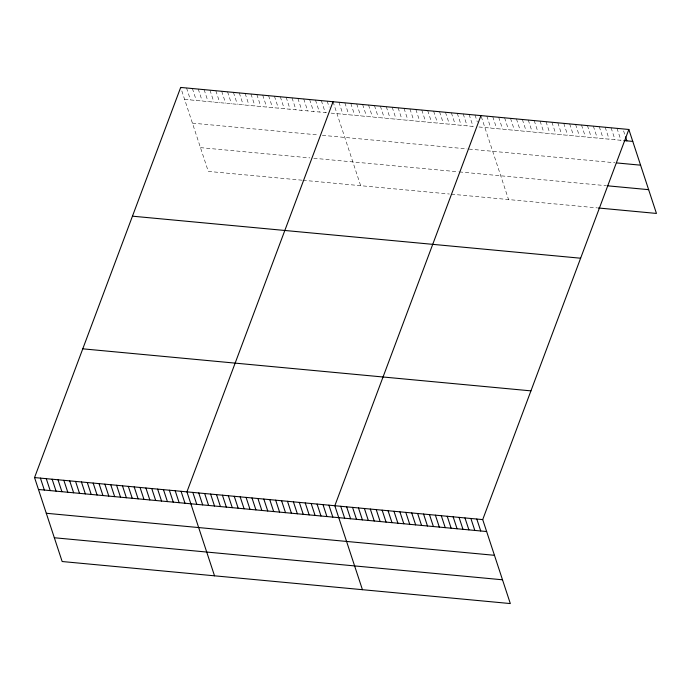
<?xml version="1.0" encoding="UTF-8"?>
<svg xmlns="http://www.w3.org/2000/svg" width="691" height="691" viewBox="0 0 691 691"><rect width="100%" height="100%" fill="white"/><g stroke="black" fill="none" stroke-linecap="round" stroke-linejoin="round"><path stroke-width="0.52" stroke-dasharray="3.46 2.59" d="M184.601 99.374L327.214 112.745M331.119 113.117L475.011 126.608M478.958 126.98L622.911 140.48M192.418 123.145L318.421 134.961M322.326 135.324L467.056 148.902M469.025 149.083L614.947 162.774M200.468 147.632L309.87 157.894M313.774 158.256L458.34 171.817M459.334 171.912L606.24 185.689M302.053 180.196L208.285 171.403L180.679 87.437M303.029 180.282L449.4 194.016M451.37 194.197L597.292 207.887M623.584 130.91L625.217 135.885M617.011 128.371L620.941 140.299M611.094 127.809L615.025 139.746M605.186 127.256L609.108 139.185M599.27 126.703L603.191 138.632M593.353 126.151L597.274 138.079M587.436 125.589L591.358 137.526M581.52 125.036L585.441 136.965M575.603 124.484L579.524 136.412M569.686 123.931L573.608 135.859M563.77 123.369L567.691 135.306M557.853 122.817L561.783 134.745M551.936 122.264L555.866 134.192M546.028 121.711L549.95 133.639M540.112 121.15L544.033 133.087M534.195 120.597L538.116 132.534M528.278 120.044L532.2 131.972M522.361 119.491L526.283 131.42M516.445 118.93L520.366 130.867M510.528 118.377L514.45 130.314M504.611 117.824L508.533 129.753M498.695 117.271L502.625 129.2M492.787 116.71L496.708 128.647M486.87 116.157L490.791 128.094M481.282 116.598L508.559 199.561M475.037 115.051L477.326 122.013M469.12 114.499L473.041 126.427M463.203 113.937L467.125 125.874M457.287 113.384L461.208 125.313M451.37 112.832L455.291 124.76M445.453 112.279L449.383 124.207M439.536 111.717L443.467 123.654M433.628 111.165L437.55 123.093M427.712 110.612L431.633 122.54M421.795 110.059L425.716 121.987M415.878 109.498L419.8 121.435M409.962 108.945L413.883 120.873M404.045 108.392L407.966 120.32M398.128 107.839L402.05 119.768M392.212 107.278L396.133 119.215M386.295 106.725L390.225 118.662M380.378 106.172L384.308 118.101M374.47 105.619L378.392 117.548M368.553 105.058L372.475 116.995M362.637 104.505L366.558 116.442M356.72 103.952L360.642 115.881M350.803 103.4L354.725 115.328M344.887 102.838L348.808 114.775M338.97 102.285L342.891 114.222M333.053 101.732L360.659 185.689M327.197 101.18L329.158 107.148M321.332 100.636L325.254 112.564M315.476 100.083L319.397 112.011M309.611 99.53L313.533 111.467M303.755 98.986L307.676 110.914M297.89 98.433L301.812 110.37M292.034 97.88L295.955 109.817M286.169 97.336L290.09 109.264M280.313 96.783L284.234 108.72M274.448 96.239L278.369 108.167M268.592 95.686L272.513 107.615M262.727 95.133L266.648 107.07M256.871 94.589L260.792 106.518M251.006 94.036L254.927 105.965M245.15 93.484L249.071 105.421M239.285 92.939L243.206 104.868M233.428 92.387L237.35 104.315M227.564 91.834L231.485 103.771M221.707 91.29L225.629 103.218M215.842 90.737L219.764 102.674M209.986 90.193L213.908 102.121M204.121 89.64L208.043 101.568M198.265 89.087L202.187 101.024M192.4 88.543L196.322 100.471M186.544 87.99L190.466 99.919"/><path stroke-width="1.04" d="M628.845 129.476L482.715 519.597L510.321 603.563L62.155 561.524L34.55 477.567L180.679 87.437L628.845 129.476L656.45 213.433L598.276 207.982M333.053 101.732L186.924 491.854L214.53 575.819M480.953 115.604L334.824 505.726L362.43 589.691M623.895 140.575L632.766 141.405M616.916 162.955L640.583 165.175M607.225 185.784L648.633 189.662M132.456 216.179L580.621 258.218M82.773 348.825L530.938 390.864M34.55 477.567L482.715 519.597M38.471 489.496L486.637 531.534M46.288 513.266L494.454 555.305M54.339 537.753L502.504 579.792M625.545 136.878L626.849 140.852M476.799 519.045L480.72 530.982M470.882 518.492L474.812 530.42M464.965 517.939L468.895 529.867M459.057 517.378L462.979 529.315M453.141 516.825L457.062 528.762M447.224 516.272L451.145 528.2M441.307 515.719L445.229 527.648M435.39 515.166L439.312 527.095M429.474 514.605L433.395 526.542M423.557 514.052L427.479 525.981M417.64 513.499L421.562 525.428M411.724 512.947L415.654 524.875M405.807 512.385L409.737 524.322M399.899 511.832L403.82 523.761M393.982 511.28L397.904 523.208M388.066 510.727L391.987 522.655M382.149 510.165L386.07 522.102M376.232 509.613L380.154 521.55M370.316 509.06L374.237 520.988M364.399 508.507L368.32 520.435M358.482 507.945L362.404 519.882M352.565 507.393L356.496 519.33M346.657 506.84L350.579 518.768M340.741 506.287L344.662 518.215M328.907 505.173L332.829 517.11M322.991 504.62L326.912 516.548M317.074 504.067L320.995 515.996M311.157 503.506L315.079 515.443M305.241 502.953L309.162 514.89M299.324 502.4L303.254 514.329M293.407 501.847L297.337 513.776M287.499 501.295L291.421 513.223M281.582 500.733L285.504 512.67M275.666 500.18L279.587 512.109M269.749 499.628L273.671 511.556M263.832 499.075L267.754 511.003M257.916 498.513L261.837 510.45M251.999 497.961L255.92 509.889M246.082 497.408L250.004 509.336M240.166 496.855L244.096 508.783M234.249 496.293L238.179 508.231M228.341 495.741L232.262 507.678M222.424 495.188L226.346 507.116M216.508 494.635L220.429 506.563M210.591 494.074L214.512 506.011M204.674 493.521L208.596 505.458M198.758 492.968L202.679 504.896M192.841 492.415L196.762 504.344M181.068 491.31L184.989 503.238M175.203 490.757L179.124 502.694M169.347 490.213L173.268 502.141M163.482 489.66L167.403 501.588M157.626 489.107L161.547 501.044M151.761 488.563L155.682 500.491M145.905 488.01L149.826 499.938M140.04 487.457L143.961 499.394M134.184 486.913L138.105 498.842M128.319 486.36L132.24 498.289M122.462 485.808L126.384 497.745M116.598 485.263L120.519 497.192M110.741 484.711L114.663 496.639M104.877 484.158L108.798 496.095M99.02 483.614L102.942 495.542M93.155 483.061L97.077 494.998M87.299 482.517L91.221 494.445M81.434 481.964L85.356 493.892M75.578 481.411L79.5 493.348M69.713 480.867L73.635 492.795M63.857 480.314L67.778 492.242M57.992 479.761L61.914 491.698M52.136 479.217L56.057 491.146M46.271 478.664L50.193 490.593M40.415 478.112L44.336 490.049"/></g></svg>
